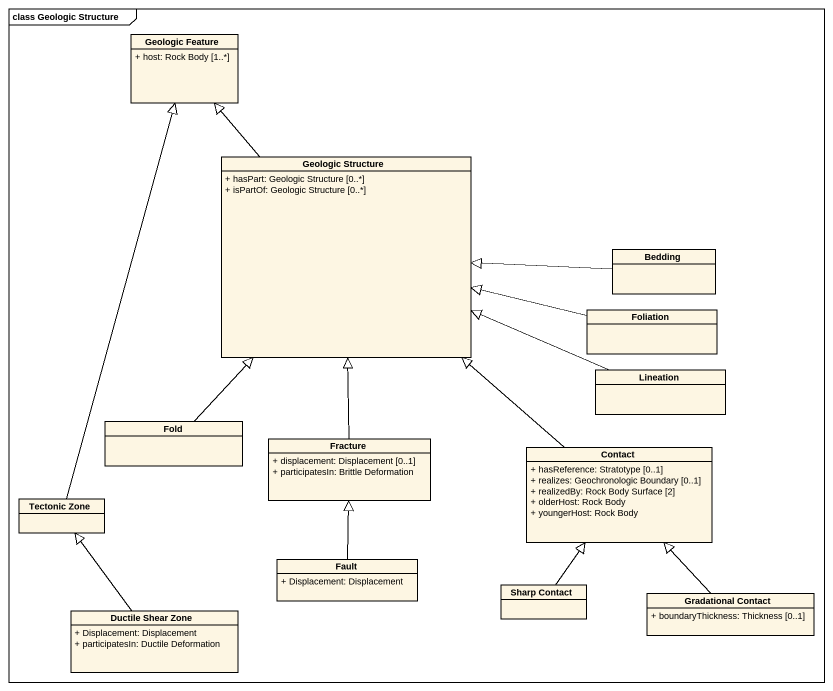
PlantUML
@startuml
mainframe class Geologic Structure
hide circle
hide empty members
skinparam classAttributeIconSize 0
class "Geologic Feature" as Geologic_Feature {
  + host: Rock Body [1..*]
}
class "Geologic Structure" as Geologic_Structure {
  + hasPart: Geologic Structure [0..*]
  + isPartOf: Geologic Structure [0..*]
}
class Bedding
class Foliation
class Lineation
class Fold
class Fracture {
  + displacement: Displacement [0..1]
  + participatesIn: Brittle Deformation
}
class Contact {
  + hasReference: Stratotype [0..1]
  + realizes: Geochronologic Boundary [0..1]
  + realizedBy: Rock Body Surface [2]
  + olderHost: Rock Body
  + youngerHost: Rock Body
}
class "Tectonic Zone" as Tectonic_Zone
class Fault {
  + Displacement: Displacement
}
class "Sharp Contact" as Sharp_Contact
class "Gradational Contact" as Gradational_Contact {
  + boundaryThickness: Thickness [0..1]
}
class "Ductile Shear Zone" as Ductile_Shear_Zone {
  + Displacement: Displacement
  + participatesIn: Ductile Deformation
}
Geologic_Structure -up-|> Geologic_Feature
Bedding -left-|> Geologic_Structure
Foliation -left-|> Geologic_Structure
Lineation -left-|> Geologic_Structure
Fold -up-|> Geologic_Structure
Fracture -up-|> Geologic_Structure
Contact -up-|> Geologic_Structure
Tectonic_Zone -up-|> Geologic_Feature
Fault -up-|> Fracture
Sharp_Contact -up-|> Contact
Gradational_Contact -up-|> Contact
Ductile_Shear_Zone -up-|> Tectonic_Zone
@enduml
